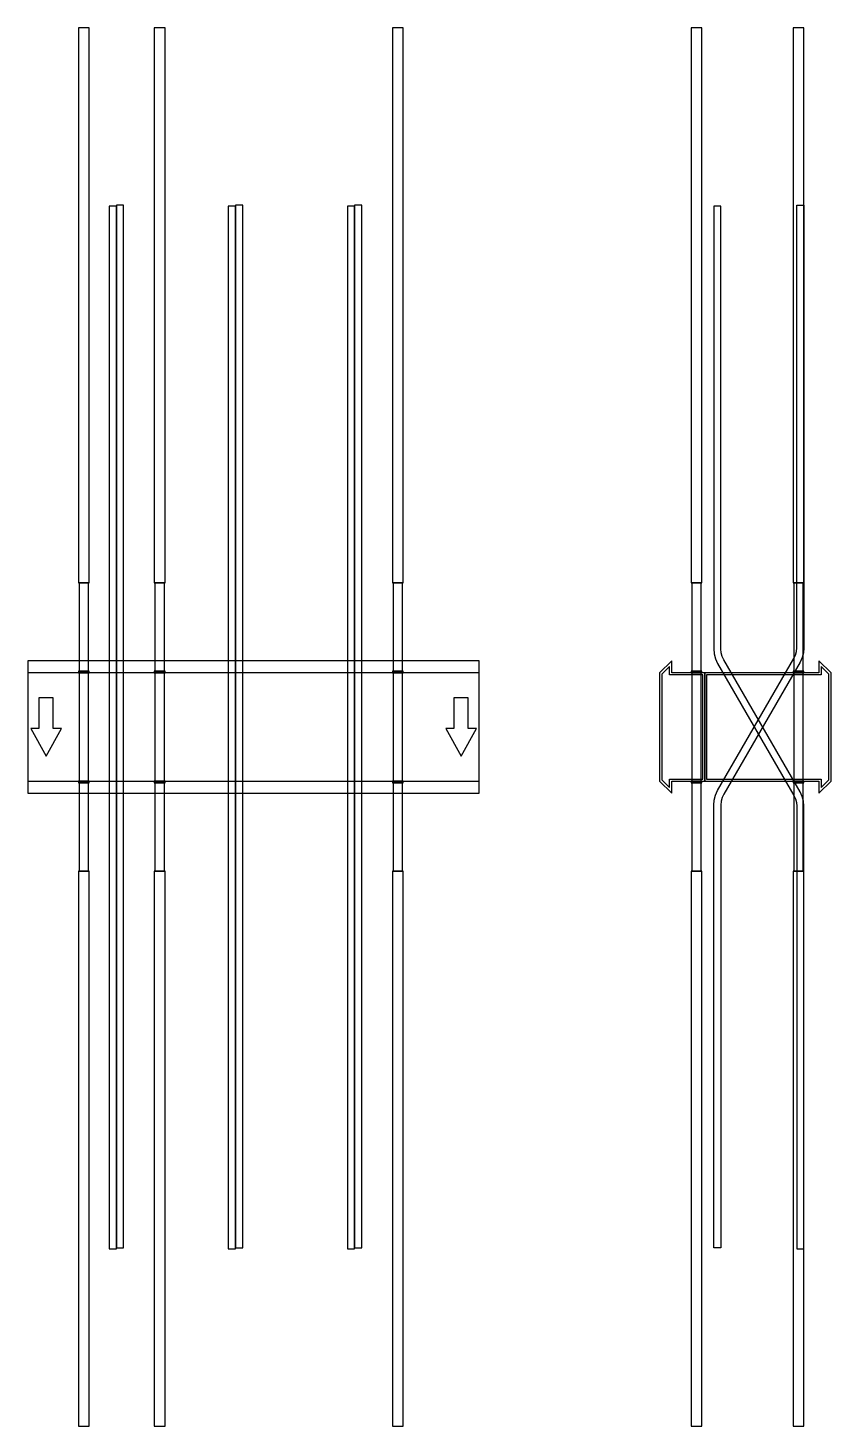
# Model space of a CAD drawing. Extents: x 0 to 890, y -775 to 775.
import ezdxf

# ---------------------------------------------------------------- set-up
doc = ezdxf.new("R2010")
doc.units = 0
doc.layers.add('Halfen', color=7, linetype='CONTINUOUS')

msp = doc.modelspace()

# ---------------------------------------------------------------- linework, layer by layer
at = {"layer": 'Halfen', "color": 7}
for points in [[(68, 160), (68, 775), (56, 775), (56, 160)], [(152, 160), (152, 775), (140, 775), (140, 160)], [(416, 160), (416, 775), (404, 775), (404, 160)], [(747, 160), (747, 775), (735, 775), (735, 160)], [(860, 160), (860, 775), (848, 775), (848, 160)], [(98, -578.609), (98, 577.25), (90, 577.25), (90, -578.609)], [(106, -577.251), (106, 578.609), (98, 578.609), (98, -577.251)], [(230, -578.609), (230, 577.25), (222, 577.25), (222, -578.609)], [(238, -577.251), (238, 578.609), (230, 578.609), (230, -577.251)], [(362, -578.609), (362, 577.25), (354, 577.25), (354, -578.609)], [(370, -577.251), (370, 578.609), (362, 578.609), (362, -577.251)], [(760, -577.251), (760, -86.497), (760.486, -80.941), (761.93, -75.553), (764.287, -70.497), (848.785, 75.856), (850.553, 79.648), (851.635, 83.689), (852, 87.856), (852, 578.609), (860, 578.609), (860, 87.856), (859.514, 82.3), (858.07, 76.912), (855.713, 71.856), (771.215, -74.497), (769.447, -78.289), (768.365, -82.33), (768, -86.497), (768, -577.251)], [(860, -578.609), (860, -87.856), (859.514, -82.3), (858.07, -76.912), (855.713, -71.856), (771.215, 74.497), (769.447, 78.289), (768.365, 82.33), (768, 86.497), (768, 577.25), (760, 577.25), (760, 86.497), (760.486, 80.941), (761.93, 75.553), (764.287, 70.497), (848.785, -75.856), (850.553, -79.648), (851.635, -83.689), (852, -87.856), (852, -578.609)], [(67.25, 62), (67.25, 160), (56.75, 160), (56.75, 62)], [(151.25, 62), (151.25, 160), (140.75, 160), (140.75, 62)], [(415.25, 62), (415.25, 160), (404.75, 160), (404.75, 62)], [(746.25, 62), (746.25, 160), (735.75, 160), (735.75, 62)], [(859.25, 62), (859.25, 160), (848.75, 160), (848.75, 62)], [(0, -73.5), (500, -73.5), (500, 73.5), (0, 73.5)], [(68, 60), (68, 62), (56, 62), (56, 60)], [(152, 60), (152, 62), (140, 62), (140, 60)], [(416, 60), (416, 62), (404, 62), (404, 60)], [(750, -60), (750, 60), (713.5, 60), (713.5, 73.5), (700, 60), (700, -60), (713.5, -73.5), (713.5, -60)], [(748, -58), (748, 58), (711, 58), (711, 67.25), (702.5, 58.75), (702.5, -58.75), (711, -67.25), (711, -58)], [(747, 60), (747, 62), (735, 62), (735, 60)], [(890, -60), (890, 60), (876.5, 73.5), (876.5, 60), (750, 60), (750, -60), (876.5, -60), (876.5, -73.5)], [(887.5, -58.75), (887.5, 58.75), (879, 67.25), (879, 58), (752, 58), (752, -58), (879, -58), (879, -67.25)], [(860, 60), (860, 62), (848, 62), (848, 60)], [(0, -60), (500, -60), (500, 60), (0, 60)], [(67.25, -60), (67.25, 60), (56.75, 60), (56.75, -60)], [(151.25, -60), (151.25, 60), (140.75, 60), (140.75, -60)], [(415.25, -60), (415.25, 60), (404.75, 60), (404.75, -60)], [(746.25, -60), (746.25, 60), (735.75, 60), (735.75, -60)], [(859.25, -60), (859.25, 60), (848.75, 60), (848.75, -60)], [(20, -32.5), (37, -1.5), (28, -1.5), (28, 32.5), (12, 32.5), (12, -1.5), (3, -1.5)], [(480, -32.5), (497, -1.5), (488, -1.5), (488, 32.5), (472, 32.5), (472, -1.5), (463, -1.5)], [(68, -62), (68, -60), (56, -60), (56, -62)], [(67.25, -160), (67.25, -62), (56.75, -62), (56.75, -160)], [(152, -62), (152, -60), (140, -60), (140, -62)], [(151.25, -160), (151.25, -62), (140.75, -62), (140.75, -160)], [(416, -62), (416, -60), (404, -60), (404, -62)], [(415.25, -160), (415.25, -62), (404.75, -62), (404.75, -160)], [(747, -62), (747, -60), (735, -60), (735, -62)], [(746.25, -160), (746.25, -62), (735.75, -62), (735.75, -160)], [(860, -62), (860, -60), (848, -60), (848, -62)], [(859.25, -160), (859.25, -62), (848.75, -62), (848.75, -160)], [(68, -775), (68, -160), (56, -160), (56, -775)], [(152, -775), (152, -160), (140, -160), (140, -775)], [(416, -775), (416, -160), (404, -160), (404, -775)], [(747, -775), (747, -160), (735, -160), (735, -775)], [(860, -775), (860, -160), (848, -160), (848, -775)]]:
    msp.add_lwpolyline(points, close=True, dxfattribs=at)

doc.saveas('drawing.dxf')
